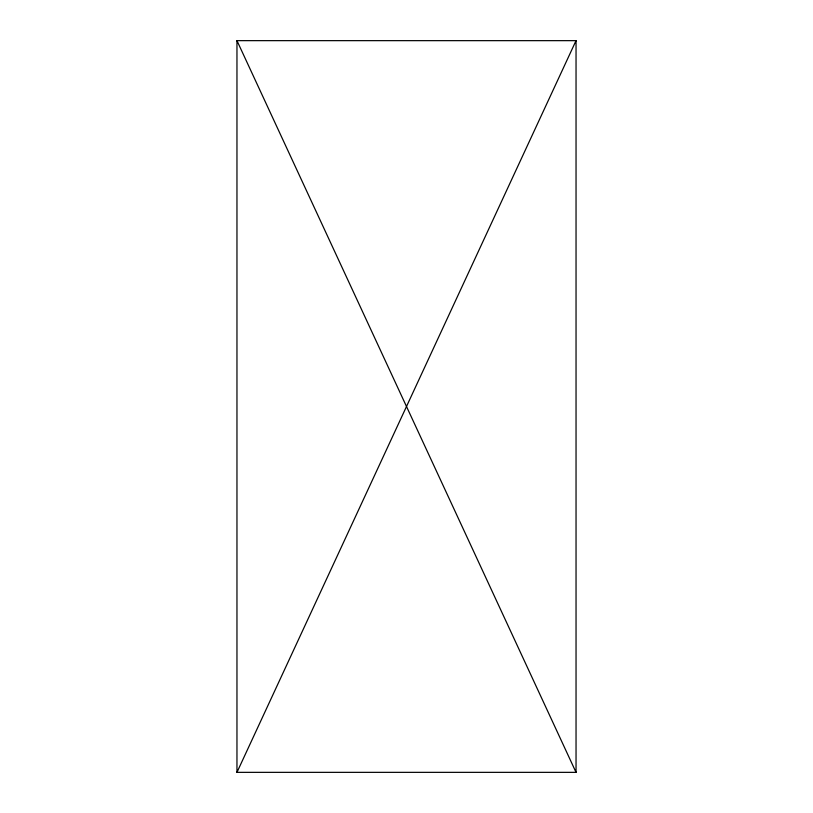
<?xml version="1.0" encoding="UTF-8"?>
<svg xmlns="http://www.w3.org/2000/svg" width="813" height="813" viewBox="0 0 813 813"><rect width="100%" height="100%" fill="white"/><g stroke="black" fill="none" stroke-linecap="round" stroke-linejoin="round"><path stroke-width="1.22" d="M236.969 772.34L576.031 40.66L236.959 40.65L236.959 772.35L576.041 772.35L576.041 40.65M236.969 40.66L576.031 772.34"/></g></svg>
